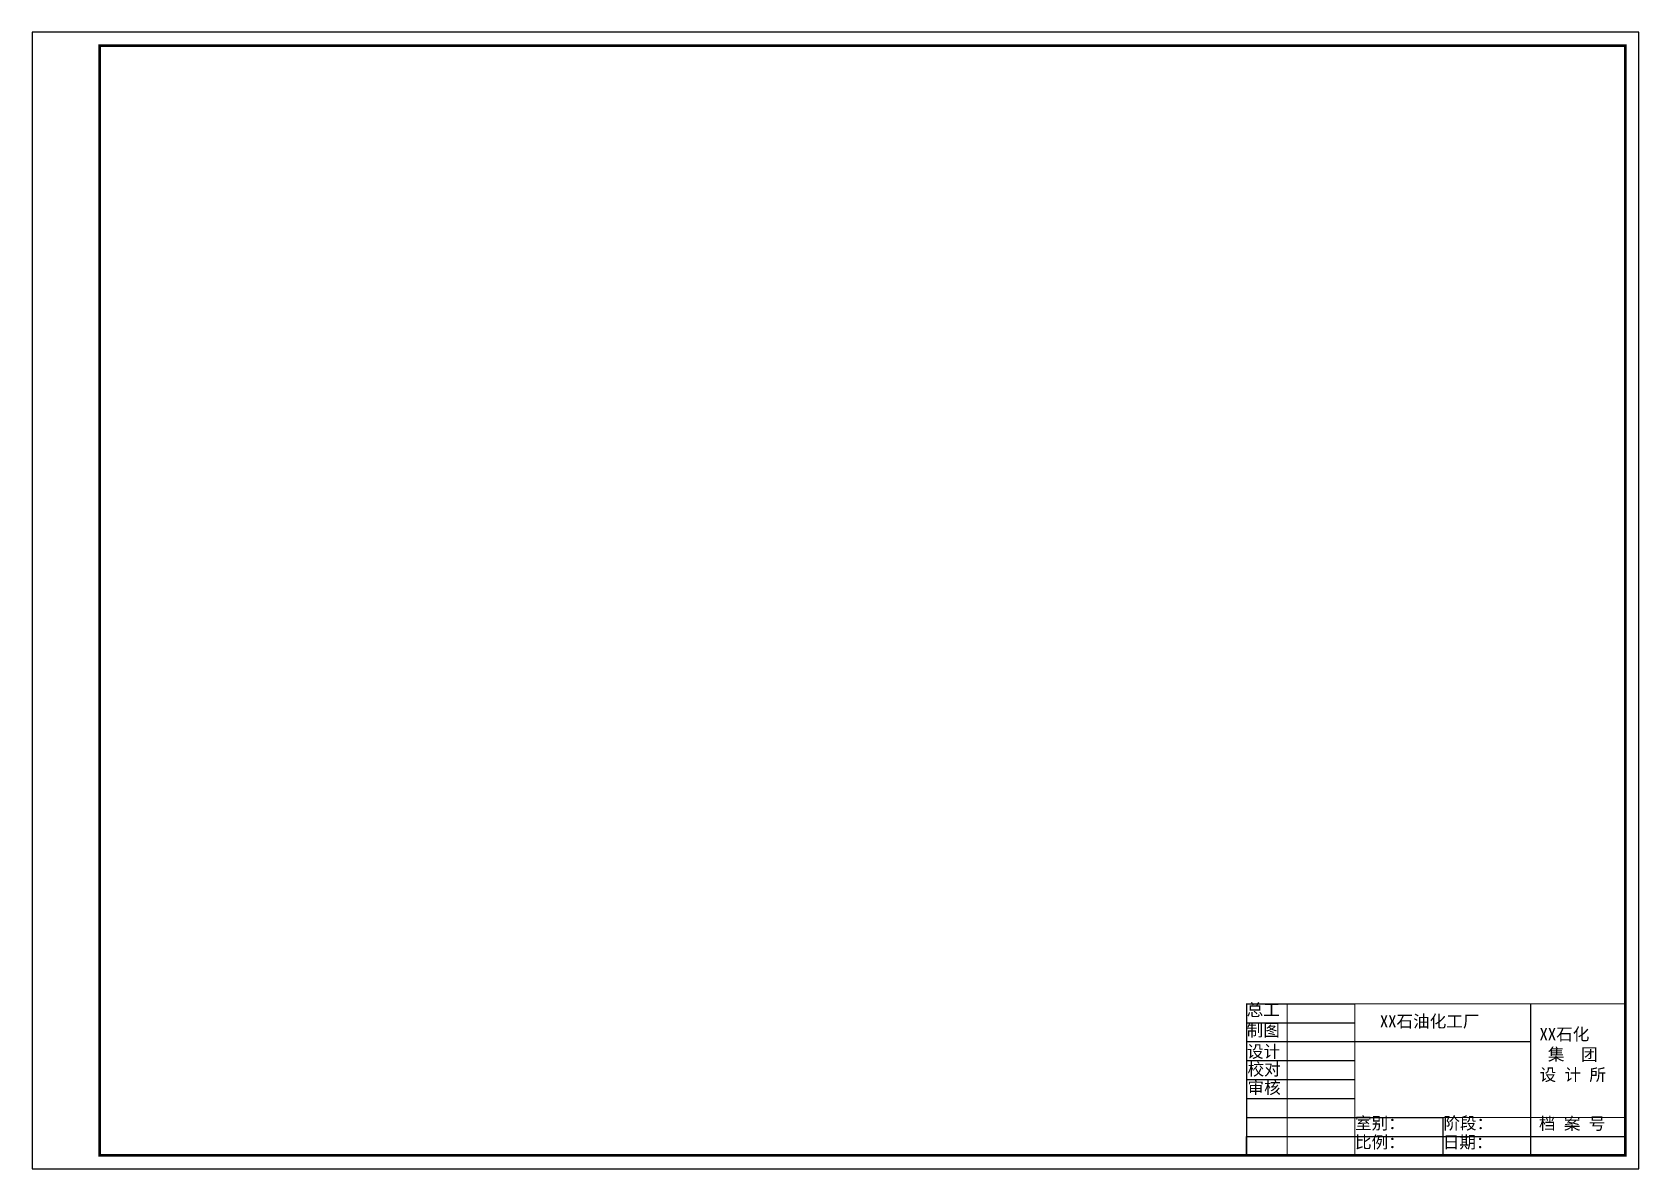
# Model space of a CAD drawing. Extents: x 0 to 594, y 0 to 420.
import ezdxf

# ---------------------------------------------------------------- set-up
doc = ezdxf.new("R2010")
doc.units = 0
doc.header["$LTSCALE"] = 1.414141
doc.layers.get('0').update_dxf_attribs({"linetype": 'CONTINUOUS'})
doc.styles.get("Standard").update_dxf_attribs({"font": 'ISOCP'})

# ---------------------------------------------------------------- blocks, each defined once
blk = doc.blocks.new('标题栏')
for p, q in [((-140, 56), (-100, 56)), ((-140, 56), (-100, 56)), ((-140, 56), (-140, 49)), ((-140, 49), (-100, 49)), ((-140, 42), (-100, 42)), ((-140, 35), (-100, 35)), ((-140, 28), (-100, 28)), ((-140, 21), (-100, 21)), ((-140, 14), (-100, 14)), ((-100, 14), (-67.5, 14)), ((-67.5, 14), (-67.5, 0)), ((-140, 7), (-100, 7)), ((-140, 0), (-140, 7)), ((-100, 7), (0, 7))]:
    blk.add_line(p, q)
at = {"const_width": 0.4}
for points in [[(-140, 56), (-125, 56), (-125, 0), (-100, 0), (-100, 56), (-35, 56), (-35, 0)], [(0, 0), (0, 56), (-140, 56), (-140, 0)], [(-100, 56), (-100, 42), (-35, 42)], [(-100, 0), (-100, 14), (0, 14)]]:
    blk.add_lwpolyline(points, dxfattribs=at)
at = {"char_height": 4.5, "attachment_point": 1}
for s, insert, width in [('\\f仿宋_GB2312|b0|i0|c134|p49;总工制图', (-140, 56), 15), ('{\\fSimSun|b0|i0|c134|p2;XX石油化工厂}', (-90.74, 51.77), 57.4226), ('{\\fSimSun|b0|i0|c134|p2;XX石化\\P 集  团\\P设 计 所}', (-31.71, 47.03), 33.2899), ('\\f仿宋_GB2312|b0|i0|c134|p49;设计', (-139.9, 40.6), 15.1227), ('\\f仿宋_GB2312|b0|i0|c134|p49;校对', (-139.68, 34.04), 14.6844), ('\\f仿宋_GB2312|b0|i0|c134|p49;审核', (-139.68, 27.25), 14.9036), ('\\f仿宋_GB2312|b0|i0|c134|p49;室别：', (-99.94, 14.12), 24.9854), ('\\f仿宋_GB2312|b0|i0|c134|p49;阶段：', (-67.29, 14.12), 23.6704), ('\\f仿宋_GB2312|b0|i0|c134|p49; 档 案 号', (-35, 14), 43.1525), ('\\f仿宋_GB2312|b0|i0|c134|p49;比例：', (-99.94, 7.11), 23.6704), ('\\f仿宋_GB2312|b0|i0|c134|p49;日期：', (-67.5, 7.11), 26.3004)]:
    blk.add_mtext(s, dxfattribs=dict(at, insert=insert, width=width))

msp = doc.modelspace()

# ---------------------------------------------------------------- linework, layer by layer
for p, q in [((594, 420), (0, 420)), ((0, 420), (0, 0)), ((594, 0), (594, 420)), ((0, 0), (594, 0))]:
    msp.add_line(p, q)
at = {"const_width": 1}
msp.add_lwpolyline([(25, 415), (589, 415), (589, 5), (25, 5)], close=True, dxfattribs=at)
at = {"linetype": 'Continuous', "flags": 128}
msp.add_lwpolyline([(25, 5), (589, 5), (589, 415), (25, 415)], close=True, dxfattribs=at)

# ---------------------------------------------------------------- block references
msp.add_blockref('标题栏', (589, 5))

doc.saveas('drawing.dxf')
